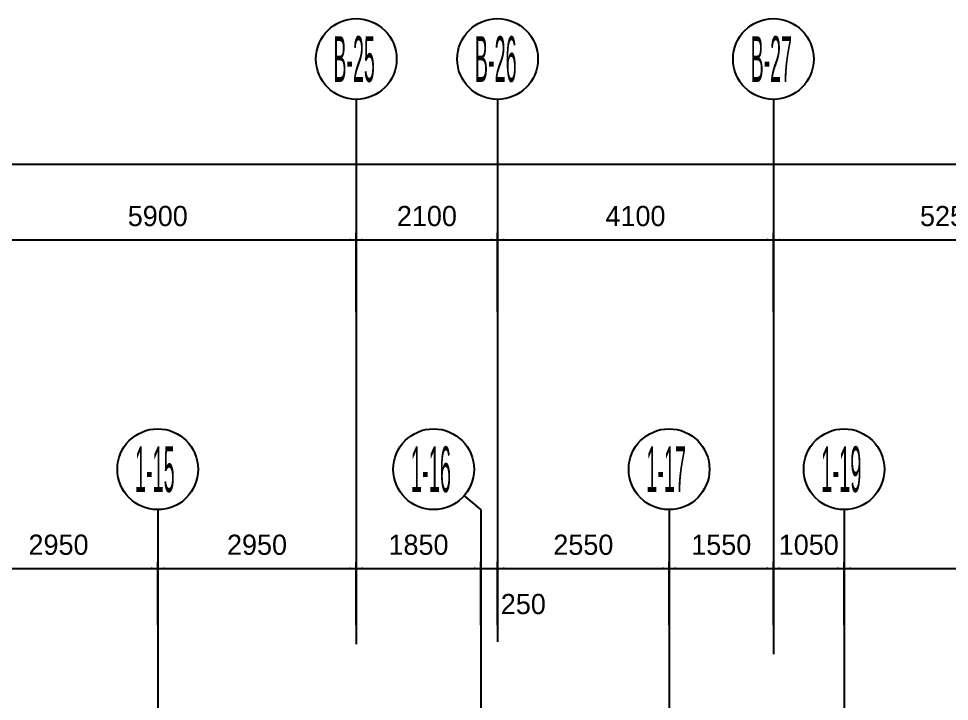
# Model space of a CAD drawing. Extents: x 19107 to 699106, y -67310 to 245688.
# Drawn here: x 635640 to 649474, y 233378 to 243519 of the extents above; entities that cross this region are included whole.
import ezdxf

# ---------------------------------------------------------------- set-up
doc = ezdxf.new("R2010")
doc.units = 0
doc.header["$LTSCALE"] = 100
doc.header["$MEASUREMENT"] = 0
doc.layers.add('DOTE', color=253, linetype='Continuous')
doc.layers.add('L-AXIS', color=3, linetype='Continuous')
doc.styles.add('hztxt', font='hztxt')
doc.dimstyles.get("Standard").update_dxf_attribs({"dimtxt": 300, "dimasz": 100, "dimexe": 100, "dimexo": 250, "dimgap": 100, "dimtad": 0, "dimtoh": 1, "dimdec": 0, "dimdsep": 46, "dimcen": 0.09, "dimclrt": 7, "dimadec": 0, "dimazin": 0, "dimtfac": 1, "dimtdec": 4, "dimtofl": 0, "dimtmove": 0, "dimatfit": 3, "dimfxl": 1, "dimtolj": 1, "dimtzin": 0, "dimarcsym": 0})

# ---------------------------------------------------------------- blocks, each defined once
blk = doc.blocks.new('*D493')
at = {"layer": 'L-AXIS', "color": 0, "linetype": 'ByBlock', "lineweight": -2}
for p, q in [((494858, 239398), (494858, 241456)), ((656958, 239398), (656958, 241456)), ((494858, 241356), (656958, 241356))]:
    blk.add_line(p, q, dxfattribs=at)
for points in [[(494858, 241356), (494958, 241372), (494958, 241339)], [(656958, 241356), (656858, 241339), (656858, 241372)]]:
    blk.add_solid(points, dxfattribs=at)
at = {"layer": 'L-AXIS', "color": 7, "linetype": 'Continuous', "lineweight": -2, "insert": (548151, 241706), "char_height": 300, "width": 1106.67, "attachment_point": 5, "style": 'hztxt'}
blk.add_mtext('162100', dxfattribs=at)
blk = doc.blocks.new('_AXISO')
blk.add_circle((0, 0), 0.5)
blk = doc.blocks.new('*D189')
at = {"layer": 'L-AXIS', "color": 0, "linetype": 'ByBlock', "lineweight": -2}
for p, q in [((647908, 234511), (647908, 235453)), ((652108, 234511), (652108, 235453)), ((647908, 235353), (652108, 235353))]:
    blk.add_line(p, q, dxfattribs=at)
for points in [[(647908, 235353), (648008, 235370), (648008, 235337)], [(652108, 235353), (652008, 235337), (652008, 235370)]]:
    blk.add_solid(points, dxfattribs=at)
at = {"layer": 'L-AXIS', "color": 7, "linetype": 'Continuous', "lineweight": -2, "insert": (650008, 235703), "char_height": 300, "width": 790, "attachment_point": 5, "style": 'hztxt'}
blk.add_mtext('4200', dxfattribs=at)
blk = doc.blocks.new('*D4895')
at = {"layer": 'L-AXIS', "color": 0, "linetype": 'ByBlock', "lineweight": -2}
for p, q in [((640658, 234511), (640658, 235453)), ((642508, 234511), (642508, 235453)), ((640658, 235353), (642508, 235353))]:
    blk.add_line(p, q, dxfattribs=at)
for points in [[(640658, 235353), (640758, 235370), (640758, 235337)], [(642508, 235353), (642408, 235337), (642408, 235370)]]:
    blk.add_solid(points, dxfattribs=at)
at = {"layer": 'L-AXIS', "color": 7, "linetype": 'Continuous', "lineweight": -2, "insert": (641583, 235703), "char_height": 300, "width": 690, "attachment_point": 5, "style": 'hztxt'}
blk.add_mtext('1850', dxfattribs=at)
blk = doc.blocks.new('*D3184')
at = {"layer": 'L-AXIS', "color": 0, "linetype": 'ByBlock', "lineweight": -2}
for p, q in [((637708, 234511), (637708, 235453)), ((640658, 234511), (640658, 235453)), ((637708, 235353), (640658, 235353))]:
    blk.add_line(p, q, dxfattribs=at)
for points in [[(637708, 235353), (637808, 235370), (637808, 235337)], [(640658, 235353), (640558, 235337), (640558, 235370)]]:
    blk.add_solid(points, dxfattribs=at)
at = {"layer": 'L-AXIS', "color": 7, "linetype": 'Continuous', "lineweight": -2, "insert": (639183, 235703), "char_height": 300, "width": 775, "attachment_point": 5, "style": 'hztxt'}
blk.add_mtext('2950', dxfattribs=at)
blk = doc.blocks.new('*D2811')
at = {"layer": 'L-AXIS', "color": 0, "linetype": 'ByBlock', "lineweight": -2}
for p, q in [((634758, 234511), (634758, 235453)), ((637708, 234511), (637708, 235453)), ((634758, 235353), (637708, 235353))]:
    blk.add_line(p, q, dxfattribs=at)
for points in [[(634758, 235353), (634858, 235370), (634858, 235337)], [(637708, 235353), (637608, 235337), (637608, 235370)]]:
    blk.add_solid(points, dxfattribs=at)
at = {"layer": 'L-AXIS', "color": 7, "linetype": 'Continuous', "lineweight": -2, "insert": (636233, 235703), "char_height": 300, "width": 775, "attachment_point": 5, "style": 'hztxt'}
blk.add_mtext('2950', dxfattribs=at)
blk = doc.blocks.new('*D3092')
at = {"layer": 'L-AXIS', "color": 0, "linetype": 'ByBlock', "lineweight": -2}
for p, q in [((645308, 234511), (645308, 235453)), ((646858, 234511), (646858, 235453)), ((645308, 235353), (646858, 235353))]:
    blk.add_line(p, q, dxfattribs=at)
for points in [[(645308, 235353), (645408, 235370), (645408, 235337)], [(646858, 235353), (646758, 235337), (646758, 235370)]]:
    blk.add_solid(points, dxfattribs=at)
at = {"layer": 'L-AXIS', "color": 7, "linetype": 'Continuous', "lineweight": -2, "insert": (646083, 235703), "char_height": 300, "width": 690, "attachment_point": 5, "style": 'hztxt'}
blk.add_mtext('1550', dxfattribs=at)
blk = doc.blocks.new('*D4056')
at = {"layer": 'L-AXIS', "color": 0, "linetype": 'ByBlock', "lineweight": -2}
for p, q in [((642758, 234511), (642758, 235453)), ((645308, 234511), (645308, 235453)), ((642758, 235353), (645308, 235353))]:
    blk.add_line(p, q, dxfattribs=at)
for points in [[(642758, 235353), (642858, 235370), (642858, 235337)], [(645308, 235353), (645208, 235337), (645208, 235370)]]:
    blk.add_solid(points, dxfattribs=at)
at = {"layer": 'L-AXIS', "color": 7, "linetype": 'Continuous', "lineweight": -2, "insert": (644033, 235703), "char_height": 300, "width": 780, "attachment_point": 5, "style": 'hztxt'}
blk.add_mtext('2550', dxfattribs=at)
blk = doc.blocks.new('*D3659')
at = {"layer": 'L-AXIS', "color": 0, "linetype": 'ByBlock', "lineweight": -2}
for p, q in [((642508, 234511), (642508, 235453)), ((642758, 234511), (642758, 235453)), ((642308, 235353), (642958, 235353))]:
    blk.add_line(p, q, dxfattribs=at)
for points in [[(642508, 235353), (642408, 235337), (642408, 235370)], [(642758, 235353), (642858, 235370), (642858, 235337)]]:
    blk.add_solid(points, dxfattribs=at)
at = {"layer": 'L-AXIS', "color": 7, "linetype": 'Continuous', "lineweight": -2, "insert": (643141, 234822), "char_height": 300, "width": 566.67, "attachment_point": 5, "style": 'hztxt'}
blk.add_mtext('250', dxfattribs=at)
blk = doc.blocks.new('*D1971')
at = {"layer": 'L-AXIS', "color": 0, "linetype": 'ByBlock', "lineweight": -2}
for p, q in [((646858, 234511), (646858, 235453)), ((647908, 234511), (647908, 235453)), ((646858, 235353), (647908, 235353))]:
    blk.add_line(p, q, dxfattribs=at)
for points in [[(646858, 235353), (646958, 235370), (646958, 235337)], [(647908, 235353), (647808, 235337), (647808, 235370)]]:
    blk.add_solid(points, dxfattribs=at)
at = {"layer": 'L-AXIS', "color": 7, "linetype": 'Continuous', "lineweight": -2, "insert": (647383, 235703), "char_height": 300, "width": 690, "attachment_point": 5, "style": 'hztxt'}
blk.add_mtext('1050', dxfattribs=at)
blk = doc.blocks.new('*D2172')
at = {"layer": 'L-AXIS', "color": 0, "linetype": 'ByBlock', "lineweight": -2}
for p, q in [((646858, 239163), (646858, 240335)), ((652108, 239163), (652108, 240335)), ((646858, 240235), (652108, 240235))]:
    blk.add_line(p, q, dxfattribs=at)
for points in [[(646858, 240235), (646958, 240251), (646958, 240218)], [(652108, 240235), (652008, 240218), (652008, 240251)]]:
    blk.add_solid(points, dxfattribs=at)
at = {"layer": 'L-AXIS', "color": 7, "linetype": 'Continuous', "lineweight": -2, "insert": (649483, 240585), "char_height": 300, "width": 780, "attachment_point": 5, "style": 'hztxt'}
blk.add_mtext('5250', dxfattribs=at)
blk = doc.blocks.new('*D473')
at = {"layer": 'L-AXIS', "color": 0, "linetype": 'ByBlock', "lineweight": -2}
for p, q in [((640658, 239163), (640658, 240335)), ((642758, 239163), (642758, 240335)), ((640658, 240235), (642758, 240235))]:
    blk.add_line(p, q, dxfattribs=at)
for points in [[(640658, 240235), (640758, 240251), (640758, 240218)], [(642758, 240235), (642658, 240218), (642658, 240251)]]:
    blk.add_solid(points, dxfattribs=at)
at = {"layer": 'L-AXIS', "color": 7, "linetype": 'Continuous', "lineweight": -2, "insert": (641708, 240585), "char_height": 300, "width": 775, "attachment_point": 5, "style": 'hztxt'}
blk.add_mtext('2100', dxfattribs=at)
blk = doc.blocks.new('*D770')
at = {"layer": 'L-AXIS', "color": 0, "linetype": 'ByBlock', "lineweight": -2}
for p, q in [((634758, 239163), (634758, 240335)), ((640658, 239163), (640658, 240335)), ((634758, 240235), (640658, 240235))]:
    blk.add_line(p, q, dxfattribs=at)
for points in [[(634758, 240235), (634858, 240251), (634858, 240218)], [(640658, 240235), (640558, 240218), (640558, 240251)]]:
    blk.add_solid(points, dxfattribs=at)
at = {"layer": 'L-AXIS', "color": 7, "linetype": 'Continuous', "lineweight": -2, "insert": (637708, 240585), "char_height": 300, "width": 775, "attachment_point": 5, "style": 'hztxt'}
blk.add_mtext('5900', dxfattribs=at)
blk = doc.blocks.new('*D395')
at = {"layer": 'L-AXIS', "color": 0, "linetype": 'ByBlock', "lineweight": -2}
for p, q in [((642758, 239163), (642758, 240335)), ((646858, 239163), (646858, 240335)), ((642758, 240235), (646858, 240235))]:
    blk.add_line(p, q, dxfattribs=at)
for points in [[(642758, 240235), (642858, 240251), (642858, 240218)], [(646858, 240235), (646758, 240218), (646758, 240251)]]:
    blk.add_solid(points, dxfattribs=at)
at = {"layer": 'L-AXIS', "color": 7, "linetype": 'Continuous', "lineweight": -2, "insert": (644808, 240585), "char_height": 300, "width": 785, "attachment_point": 5, "style": 'hztxt'}
blk.add_mtext('4100', dxfattribs=at)

msp = doc.modelspace()

# ---------------------------------------------------------------- linework, layer by layer
at = {"layer": 'DOTE'}
for p, q in [((640658.1, 238913.1), (640658.1, 234226.6)), ((642758.1, 238913.1), (642758.1, 234260.7)), ((646858.1, 238913.1), (646858.1, 234078)), ((637708.1, 234260.7), (637708.1, 216716.5)), ((642508.1, 234260.7), (642508.1, 210537.9)), ((645308.1, 234260.7), (645308.1, 226637.9)), ((647908.1, 234260.7), (647908.1, 225237.9))]:
    msp.add_line(p, q, dxfattribs=at)
at = {"layer": 'L-AXIS'}
for p, q in [((640658.1, 242318.6), (640658.1, 238913.1)), ((640658.1, 242318.6), (640658.1, 238913.1)), ((640658.1, 242318.6), (640658.1, 238913.1)), ((642758.1, 242318.6), (642758.1, 238913.1)), ((642758.1, 242318.6), (642758.1, 238913.1)), ((642758.1, 242318.6), (642758.1, 238913.1)), ((646858.1, 242318.6), (646858.1, 238913.1)), ((646858.1, 242318.6), (646858.1, 238913.1)), ((646858.1, 242318.6), (646858.1, 238913.1)), ((642508.1, 236226.3), (642263.6, 236435.8)), ((637708.1, 236226.3), (637708.1, 234260.7)), ((642508.1, 236226.3), (642508.1, 234260.7)), ((645308.1, 236226.3), (645308.1, 234260.7)), ((647908.1, 236226.3), (647908.1, 234260.7))]:
    msp.add_line(p, q, dxfattribs=at)

# ---------------------------------------------------------------- block references
ref = msp.add_blockref('_AXISO', (640658.1, 242918.6), dxfattribs=dict(at, xscale=1199.999999999997, yscale=1200, rotation=359.9996457873818))
ref.add_attrib('A', 'B-25', (640318.7, 242579.2), dxfattribs={"height": 678.82, "style": 'hztxt', "width": 0.320988})
ref = msp.add_blockref('_AXISO', (642758.1, 242918.6), dxfattribs=dict(at, xscale=1199.999999999997, yscale=1200, rotation=359.9996457873818))
ref.add_attrib('A', 'B-26', (642418.7, 242579.2), dxfattribs={"height": 678.82, "style": 'hztxt', "width": 0.325})
ref = msp.add_blockref('_AXISO', (646858.1, 242918.6), dxfattribs=dict(at, xscale=1199.999999999997, yscale=1200, rotation=359.9996457873818))
ref.add_attrib('A', 'B-27', (646518.7, 242579.2), dxfattribs={"height": 678.82, "style": 'hztxt', "width": 0.320988})
ref = msp.add_blockref('_AXISO', (637708.1, 236826.3), dxfattribs=dict(at, xscale=1199.999999999997, yscale=1200, rotation=359.9996457873818))
ref.add_attrib('A', '1-15', (637368.7, 236486.9), dxfattribs={"height": 678.82, "style": 'hztxt', "width": 0.325})
ref = msp.add_blockref('_AXISO', (641808.1, 236826.3), dxfattribs=dict(at, xscale=1199.999999999997, yscale=1200, rotation=359.9996457873818))
ref.add_attrib('A', '1-16', (641468.7, 236486.9), dxfattribs={"height": 678.82, "style": 'hztxt', "width": 0.329114})
ref = msp.add_blockref('_AXISO', (645308.1, 236826.3), dxfattribs=dict(at, xscale=1199.999999999997, yscale=1200, rotation=359.9996457873818))
ref.add_attrib('A', '1-17', (644968.7, 236486.9), dxfattribs={"height": 678.82, "style": 'hztxt', "width": 0.325})
ref = msp.add_blockref('_AXISO', (647908.1, 236826.3), dxfattribs=dict(at, xscale=1199.999999999997, yscale=1200, rotation=359.9996457873818))
ref.add_attrib('A', '1-19', (647568.7, 236486.9), dxfattribs={"height": 678.82, "style": 'hztxt', "width": 0.329114})

# ---------------------------------------------------------------- dimensions: what is measured, and where the dimension line sits
for base, p1, p2, picture, middle in [((656958.1, 241355.5), (494858.1, 239148.3), (656958.1, 239148.3), '*D493', (548150.6, 241705.5)), ((640658.1, 240234.6), (634758.1, 238913.1), (640658.1, 238913.1), '*D770', (637708.1, 240584.6)), ((642758.1, 240234.6), (640658.1, 238913.1), (642758.1, 238913.1), '*D473', (641708.1, 240584.6)), ((646858.1, 240234.6), (642758.1, 238913.1), (646858.1, 238913.1), '*D395', (644808.1, 240584.6)), ((652108.1, 240234.6), (646858.1, 238913.1), (652108.1, 238913.1), '*D2172', (649483.1, 240584.6)), ((637708.1, 235353.2), (634758.1, 234260.7), (637708.1, 234260.7), '*D2811', (636233.1, 235703.2)), ((640658.1, 235353.2), (637708.1, 234260.7), (640658.1, 234260.7), '*D3184', (639183.1, 235703.2)), ((642508.1, 235353.2), (640658.1, 234260.7), (642508.1, 234260.7), '*D4895', (641583.1, 235703.2)), ((645308.1, 235353.2), (642758.1, 234260.7), (645308.1, 234260.7), '*D4056', (644033.1, 235703.2)), ((646858.1, 235353.2), (645308.1, 234260.7), (646858.1, 234260.7), '*D3092', (646083.1, 235703.2)), ((647908.1, 235353.2), (646858.1, 234260.7), (647908.1, 234260.7), '*D1971', (647383.1, 235703.2)), ((652108.1, 235353.2), (647908.1, 234260.7), (652108.1, 234260.7), '*D189', (650008.1, 235703.2)), ((642758.1, 235353.2), (642508.1, 234260.7), (642758.1, 234260.7), '*D3659', (642633.1, 234822.2))]:
    dim = msp.add_linear_dim(base=base, p1=p1, p2=p2, dimstyle='Standard', dxfattribs=at)
    dim.commit()
    dim.dimension.update_dxf_attribs({"geometry": picture, "text_midpoint": middle})

doc.saveas('drawing.dxf')
